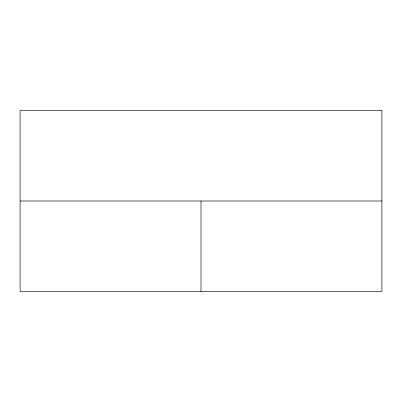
<?xml version="1.0" encoding="UTF-8"?>
<svg xmlns="http://www.w3.org/2000/svg" width="402" height="402" viewBox="0 0 402 402"><rect width="100%" height="100%" fill="white"/><g stroke="black" fill="none" stroke-linecap="round" stroke-linejoin="round"><path stroke-width="0.6" d="M20.1 201L381.9 201M201 201L201 291.45M381.9 110.55L20.1 110.55L20.1 291.45L381.9 291.45L381.9 110.55"/></g></svg>
